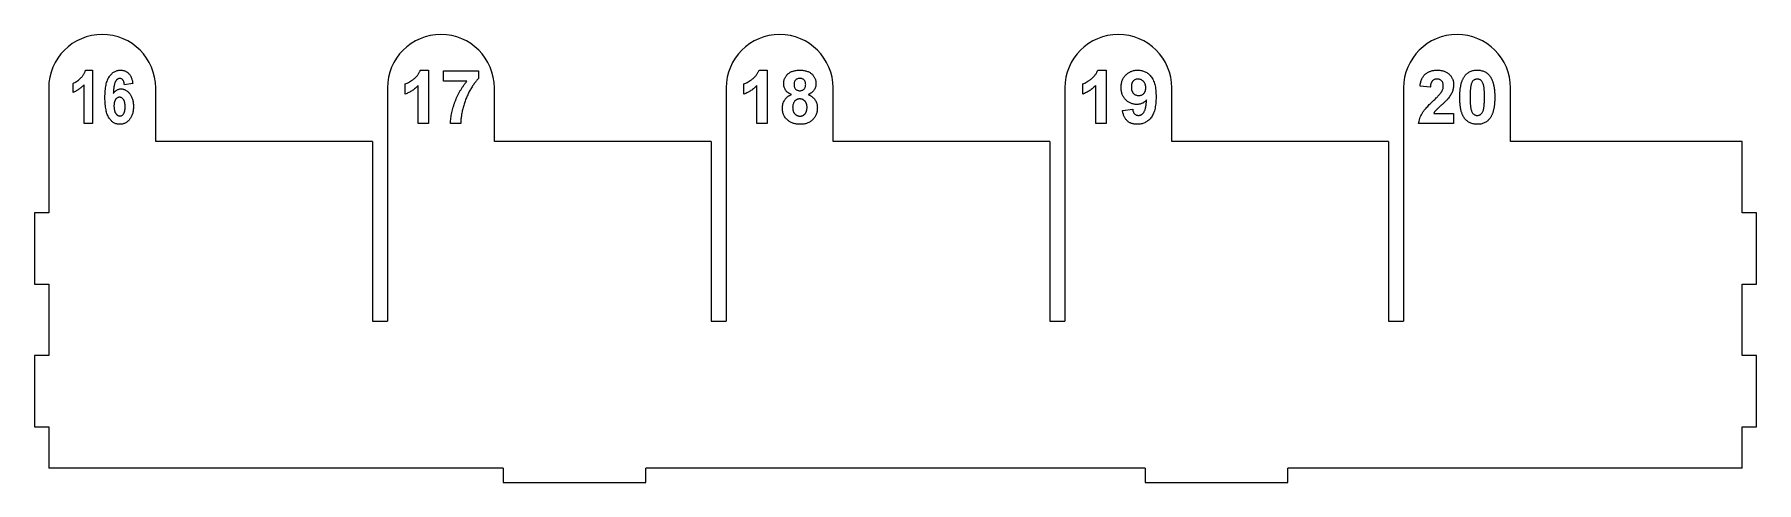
# Model space of a CAD drawing. Header units: millimetres. Extents: x -4 to 479, y 4 to 130.
import ezdxf

# ---------------------------------------------------------------- set-up
doc = ezdxf.new("R2010")
doc.units = ezdxf.units.MM

msp = doc.modelspace()

# ---------------------------------------------------------------- linework, layer by layer
at = {"color": 7, "linetype": 'Continuous', "lineweight": 15}
for p, q in [((6.82, 113.77), (6.82, 116.3)), ((10.35, 120), (12.27, 120)), ((12.27, 120), (12.27, 105)), ((23.57, 116.3), (21.23, 115.91)), ((100, 113.27), (100, 116.15)), ((104.22, 120), (106.54, 120)), ((106.54, 120), (106.54, 105)), ((110.77, 119.81), (120.58, 119.81)), ((110.77, 116.92), (110.77, 119.81)), ((117.31, 116.92), (110.77, 116.92)), ((120.58, 119.81), (120.58, 117.69)), ((195, 113.27), (195, 116.15)), ((199.22, 120), (201.54, 120)), ((201.54, 120), (201.54, 105)), ((290, 113.27), (290, 116.15)), ((294.22, 120), (296.54, 120)), ((296.54, 120), (296.54, 105)), ((0, 115), (0, 80)), ((9.94, 105), (9.94, 115.91)), ((30, 100), (30, 115)), ((95, 115), (95, 49.6)), ((103.65, 105), (103.65, 115.68)), ((125, 100), (125, 115)), ((190, 115), (190, 49.6)), ((198.65, 105), (198.65, 115.68)), ((220, 100), (220, 115)), ((285, 115), (285, 49.6)), ((293.65, 105), (293.65, 115.68)), ((315, 100), (315, 115)), ((380, 115), (380, 49.6)), ((387.5, 115.19), (384.62, 115.47)), ((410, 100), (410, 115)), ((301.15, 108.72), (304.04, 109.04)), ((388.46, 107.88), (394.04, 107.88)), ((394.04, 107.88), (394.04, 105)), ((12.27, 105), (9.94, 105)), ((106.54, 105), (103.65, 105)), ((115.58, 105), (112.69, 105)), ((201.54, 105), (198.65, 105)), ((296.54, 105), (293.65, 105)), ((394.04, 105), (384.23, 105)), ((90.8, 100), (30, 100)), ((90.8, 100), (90.8, 49.6)), ((185.8, 100), (125, 100)), ((185.8, 100), (185.8, 49.6)), ((280.8, 100), (220, 100)), ((280.8, 100), (280.8, 49.6)), ((375.8, 100), (315, 100)), ((375.8, 100), (375.8, 49.6)), ((475, 100), (410, 100)), ((475, 80), (475, 100)), ((-4, 80), (-4, 60)), ((0, 80), (-4, 80)), ((479, 80), (475, 80)), ((479, 60), (479, 80)), ((-4, 60), (0, 60)), ((0, 60), (0, 40)), ((475, 60), (479, 60)), ((475, 40), (475, 60)), ((90.8, 49.6), (95, 49.6)), ((185.8, 49.6), (190, 49.6)), ((280.8, 49.6), (285, 49.6)), ((375.8, 49.6), (380, 49.6)), ((-4, 40), (-4, 20)), ((0, 40), (-4, 40)), ((479, 40), (475, 40)), ((479, 20), (479, 40)), ((-4, 20), (0, 20)), ((0, 20), (0, 8.4)), ((475, 20), (479, 20)), ((475, 8.4), (475, 20)), ((127.5, 8.4), (0, 8.4)), ((127.5, 8.4), (127.5, 4.4)), ((167.5, 4.4), (167.5, 8.4)), ((307.5, 8.4), (167.5, 8.4)), ((307.5, 8.4), (307.5, 4.4)), ((475, 8.4), (347.5, 8.4)), ((347.5, 4.4), (347.5, 8.4)), ((127.5, 4.4), (167.5, 4.4)), ((307.5, 4.4), (347.5, 4.4))]:
    msp.add_line(p, q, dxfattribs=at)
for centre in [(15, 115), (110, 115), (205, 115), (300, 115), (395, 115)]:
    msp.add_arc(centre, 15, 0, 180, dxfattribs=at)
for points, knots in [([(6.82, 116.3), (6.99, 116.37), (7.34, 116.53), (7.85, 116.84), (8.37, 117.23), (8.79, 117.61), (9.13, 117.94), (9.37, 118.2), (9.58, 118.48), (9.78, 118.77), (9.95, 119.06), (10.11, 119.36), (10.24, 119.68), (10.32, 119.89), (10.35, 120)], [0, 0, 0, 0, 0.1046726, 0.2179224, 0.3405185, 0.4735651, 0.5421968, 0.6097032, 0.6755754, 0.741602, 0.8061045, 0.870958, 0.9351363, 1, 1, 1, 1]), ([(15.78, 112.32), (15.78, 112.65), (15.79, 113.28), (15.85, 114.2), (15.94, 115.04), (16.07, 115.82), (16.24, 116.52), (16.45, 117.15), (16.7, 117.71), (16.99, 118.2), (17.31, 118.62), (17.65, 118.99), (18.02, 119.31), (18.4, 119.56), (18.81, 119.76), (19.24, 119.9), (19.7, 119.99), (20.01, 120), (20.17, 120)], [0, 0, 0, 0, 0.099772, 0.192631, 0.278482, 0.35785, 0.430434, 0.497712, 0.559453, 0.616322, 0.669711, 0.72004, 0.768296, 0.815007, 0.86045, 0.905822, 0.952197, 1, 1, 1, 1]), ([(19.95, 117.66), (19.89, 117.66), (19.77, 117.66), (19.6, 117.61), (19.43, 117.55), (19.27, 117.46), (19.12, 117.34), (18.98, 117.19), (18.85, 117.02), (18.72, 116.82), (18.6, 116.59), (18.5, 116.3), (18.41, 115.96), (18.33, 115.56), (18.26, 115.11), (18.2, 114.61), (18.15, 114.06), (18.13, 113.67), (18.12, 113.47)], [0, 0, 0, 0, 0.0360511, 0.0710986, 0.1064207, 0.1430193, 0.1811983, 0.2212909, 0.2642303, 0.3105667, 0.3629138, 0.4238531, 0.4946996, 0.5750469, 0.6657538, 0.7670801, 0.8784619, 1, 1, 1, 1]), ([(21.23, 115.91), (21.22, 116.05), (21.19, 116.31), (21.11, 116.66), (20.99, 116.97), (20.85, 117.22), (20.67, 117.42), (20.46, 117.56), (20.21, 117.65), (20.04, 117.66), (19.95, 117.66)], [0, 0, 0, 0, 0.171655, 0.323282, 0.456935, 0.574966, 0.682895, 0.785667, 0.888509, 1, 1, 1, 1]), ([(20.17, 120), (20.27, 120), (20.49, 119.99), (20.8, 119.95), (21.1, 119.88), (21.39, 119.78), (21.67, 119.64), (21.93, 119.49), (22.18, 119.3), (22.41, 119.08), (22.63, 118.84), (22.83, 118.56), (23.01, 118.26), (23.16, 117.92), (23.3, 117.56), (23.41, 117.16), (23.51, 116.74), (23.55, 116.45), (23.57, 116.3)], [0, 0, 0, 0, 0.058659, 0.115582, 0.170707, 0.225262, 0.279884, 0.334919, 0.390447, 0.447803, 0.506743, 0.567538, 0.630844, 0.696745, 0.766415, 0.839905, 0.917894, 1, 1, 1, 1]), ([(100, 116.15), (100.19, 116.23), (100.59, 116.38), (101.19, 116.7), (101.81, 117.09), (102.33, 117.48), (102.74, 117.83), (103.03, 118.11), (103.3, 118.39), (103.53, 118.69), (103.74, 119), (103.93, 119.32), (104.1, 119.65), (104.18, 119.88), (104.22, 120)], [0, 0, 0, 0, 0.104473, 0.218653, 0.342856, 0.479269, 0.549541, 0.617424, 0.683535, 0.748597, 0.812176, 0.874869, 0.937429, 1, 1, 1, 1]), ([(112.69, 105), (112.7, 105.26), (112.72, 105.77), (112.79, 106.54), (112.91, 107.32), (113.05, 108.09), (113.24, 108.88), (113.45, 109.66), (113.71, 110.45), (114, 111.24), (114.32, 112.02), (114.67, 112.79), (115.04, 113.53), (115.44, 114.25), (115.87, 114.95), (116.32, 115.63), (116.8, 116.29), (117.14, 116.71), (117.31, 116.92)], [0, 0, 0, 0, 0.058953, 0.118561, 0.178523, 0.239353, 0.301026, 0.363774, 0.427383, 0.492334, 0.557476, 0.62196, 0.685889, 0.749255, 0.812267, 0.875036, 0.937534, 1, 1, 1, 1]), ([(120.58, 117.69), (120.47, 117.59), (120.26, 117.37), (119.96, 117.02), (119.66, 116.64), (119.35, 116.23), (119.04, 115.79), (118.74, 115.31), (118.43, 114.79), (118.01, 114.07), (117.52, 113.13), (117.01, 111.95), (116.57, 110.74), (116.27, 109.71), (116.07, 108.89), (115.93, 108.28), (115.82, 107.7), (115.73, 107.12), (115.66, 106.57), (115.61, 106.03), (115.58, 105.51), (115.58, 105.17), (115.58, 105)], [0, 0, 0, 0, 0.031427, 0.064605, 0.099439, 0.136456, 0.175352, 0.216101, 0.258978, 0.304007, 0.395757, 0.487616, 0.579874, 0.672707, 0.718695, 0.763079, 0.805893, 0.847386, 0.8876, 0.926386, 0.963755, 1, 1, 1, 1]), ([(195, 116.15), (195.19, 116.23), (195.59, 116.38), (196.19, 116.7), (196.81, 117.09), (197.33, 117.48), (197.74, 117.83), (198.03, 118.11), (198.3, 118.39), (198.53, 118.69), (198.74, 119), (198.93, 119.32), (199.1, 119.65), (199.18, 119.88), (199.22, 120)], [0, 0, 0, 0, 0.104473, 0.218653, 0.342856, 0.479269, 0.549541, 0.617424, 0.683535, 0.748597, 0.812176, 0.874869, 0.937429, 1, 1, 1, 1]), ([(206.15, 116.2), (206.16, 116.34), (206.16, 116.6), (206.22, 116.99), (206.31, 117.36), (206.44, 117.71), (206.61, 118.04), (206.81, 118.36), (207.05, 118.66), (207.33, 118.93), (207.64, 119.18), (207.98, 119.4), (208.35, 119.59), (208.76, 119.74), (209.19, 119.86), (209.66, 119.94), (210.16, 119.99), (210.5, 120), (210.67, 120)], [0, 0, 0, 0, 0.060588, 0.118973, 0.175831, 0.232135, 0.287686, 0.343567, 0.400777, 0.459546, 0.51958, 0.580726, 0.642741, 0.707504, 0.775327, 0.846028, 0.920907, 1, 1, 1, 1]), ([(208.32, 113.16), (208.23, 113.19), (208.05, 113.27), (207.79, 113.4), (207.56, 113.55), (207.34, 113.7), (207.14, 113.86), (206.96, 114.04), (206.8, 114.23), (206.62, 114.49), (206.43, 114.83), (206.27, 115.27), (206.17, 115.73), (206.16, 116.04), (206.15, 116.2)], [0, 0, 0, 0, 0.074845, 0.146911, 0.216512, 0.282333, 0.34654, 0.409365, 0.470779, 0.530736, 0.648995, 0.764529, 0.880748, 1, 1, 1, 1]), ([(210.69, 117.69), (210.57, 117.69), (210.34, 117.68), (210.01, 117.59), (209.72, 117.44), (209.48, 117.23), (209.28, 116.97), (209.14, 116.68), (209.05, 116.34), (209.04, 116.1), (209.04, 115.98)], [0, 0, 0, 0, 0.13476, 0.257747, 0.376379, 0.495459, 0.614324, 0.734951, 0.86198, 1, 1, 1, 1]), ([(209.04, 115.98), (209.04, 115.85), (209.05, 115.6), (209.14, 115.25), (209.28, 114.94), (209.47, 114.68), (209.71, 114.48), (210, 114.33), (210.32, 114.25), (210.55, 114.24), (210.66, 114.23)], [0, 0, 0, 0, 0.144102, 0.275997, 0.397647, 0.516215, 0.632499, 0.749124, 0.869144, 1, 1, 1, 1]), ([(210.66, 114.23), (210.78, 114.24), (211.01, 114.25), (211.34, 114.34), (211.62, 114.48), (211.87, 114.69), (212.07, 114.95), (212.21, 115.26), (212.3, 115.61), (212.3, 115.85), (212.31, 115.99)], [0, 0, 0, 0, 0.131009, 0.252583, 0.368363, 0.485362, 0.603738, 0.725976, 0.85584, 1, 1, 1, 1]), ([(210.67, 120), (210.85, 120), (211.19, 119.99), (211.68, 119.94), (212.14, 119.86), (212.58, 119.74), (212.98, 119.59), (213.35, 119.41), (213.7, 119.18), (214.01, 118.93), (214.29, 118.66), (214.53, 118.36), (214.74, 118.04), (214.9, 117.71), (215.03, 117.36), (215.12, 116.99), (215.18, 116.6), (215.19, 116.34), (215.19, 116.2)], [0, 0, 0, 0, 0.078715, 0.152764, 0.223531, 0.290545, 0.355368, 0.417847, 0.478669, 0.539111, 0.598255, 0.655802, 0.71198, 0.767583, 0.82394, 0.880851, 0.939356, 1, 1, 1, 1]), ([(212.31, 115.99), (212.3, 116.11), (212.3, 116.35), (212.21, 116.68), (212.07, 116.98), (211.87, 117.23), (211.63, 117.44), (211.35, 117.59), (211.03, 117.68), (210.81, 117.69), (210.69, 117.69)], [0, 0, 0, 0, 0.140007, 0.267766, 0.389639, 0.510214, 0.628546, 0.746348, 0.867824, 1, 1, 1, 1]), ([(215.19, 116.2), (215.19, 116.04), (215.17, 115.71), (215.06, 115.23), (214.88, 114.78), (214.63, 114.37), (214.31, 113.99), (213.93, 113.66), (213.49, 113.37), (213.17, 113.23), (213, 113.16)], [0, 0, 0, 0, 0.125211, 0.24639, 0.365556, 0.487097, 0.609911, 0.734683, 0.864055, 1, 1, 1, 1]), ([(290, 116.15), (290.19, 116.23), (290.59, 116.38), (291.19, 116.7), (291.81, 117.09), (292.33, 117.48), (292.74, 117.83), (293.03, 118.11), (293.3, 118.39), (293.53, 118.69), (293.74, 119), (293.93, 119.32), (294.1, 119.65), (294.18, 119.88), (294.22, 120)], [0, 0, 0, 0, 0.104473, 0.218653, 0.342856, 0.479269, 0.549541, 0.617424, 0.683535, 0.748597, 0.812176, 0.874869, 0.937429, 1, 1, 1, 1]), ([(300.77, 115.12), (300.77, 115.3), (300.78, 115.65), (300.85, 116.16), (300.95, 116.64), (301.09, 117.1), (301.28, 117.53), (301.51, 117.94), (301.78, 118.32), (302.09, 118.66), (302.43, 118.98), (302.8, 119.25), (303.19, 119.48), (303.6, 119.67), (304.04, 119.82), (304.5, 119.92), (304.98, 119.99), (305.31, 120), (305.48, 120)], [0, 0, 0, 0, 0.0702401, 0.137781, 0.2022781, 0.2652494, 0.3267062, 0.3874493, 0.4479539, 0.5093841, 0.5704959, 0.630509, 0.6895452, 0.7490025, 0.8093527, 0.8708551, 0.9340937, 1, 1, 1, 1]), ([(305.54, 117.5), (305.41, 117.49), (305.16, 117.48), (304.79, 117.38), (304.47, 117.21), (304.23, 117.02), (304.06, 116.83), (303.95, 116.66), (303.86, 116.48), (303.78, 116.27), (303.72, 116.04), (303.68, 115.8), (303.66, 115.53), (303.66, 115.34), (303.65, 115.24)], [0, 0, 0, 0, 0.116432, 0.226623, 0.334817, 0.444791, 0.501477, 0.560592, 0.621726, 0.686881, 0.757556, 0.832367, 0.913624, 1, 1, 1, 1]), ([(305.48, 120), (305.66, 119.99), (306.02, 119.99), (306.54, 119.9), (307.04, 119.76), (307.52, 119.57), (307.96, 119.32), (308.39, 119.02), (308.78, 118.66), (309.16, 118.25), (309.5, 117.78), (309.79, 117.23), (310.03, 116.61), (310.23, 115.92), (310.39, 115.16), (310.5, 114.34), (310.57, 113.44), (310.57, 112.82), (310.58, 112.49)], [0, 0, 0, 0, 0.053428, 0.104767, 0.15499, 0.204591, 0.2542, 0.304645, 0.356754, 0.410519, 0.467065, 0.527275, 0.59174, 0.661417, 0.736574, 0.817931, 0.905566, 1, 1, 1, 1]), ([(307.69, 115.05), (307.69, 115.14), (307.69, 115.33), (307.65, 115.59), (307.6, 115.84), (307.54, 116.08), (307.44, 116.3), (307.33, 116.5), (307.2, 116.69), (306.99, 116.91), (306.72, 117.15), (306.35, 117.35), (305.95, 117.48), (305.68, 117.49), (305.54, 117.5)], [0, 0, 0, 0, 0.078126, 0.151839, 0.221479, 0.288322, 0.353512, 0.416424, 0.478916, 0.541174, 0.661362, 0.77505, 0.886066, 1, 1, 1, 1]), ([(384.62, 115.47), (384.64, 115.67), (384.68, 116.05), (384.8, 116.59), (384.94, 117.09), (385.12, 117.55), (385.32, 117.96), (385.57, 118.34), (385.85, 118.66), (386.16, 118.95), (386.5, 119.2), (386.86, 119.41), (387.24, 119.59), (387.64, 119.74), (388.06, 119.86), (388.5, 119.94), (388.96, 119.99), (389.27, 120), (389.44, 120)], [0, 0, 0, 0, 0.079436, 0.154013, 0.224141, 0.289934, 0.352732, 0.412726, 0.470303, 0.527169, 0.583502, 0.639948, 0.696585, 0.753727, 0.812707, 0.872963, 0.935035, 1, 1, 1, 1]), ([(389.37, 117.5), (389.24, 117.49), (388.99, 117.48), (388.63, 117.38), (388.32, 117.21), (388.09, 117.01), (387.94, 116.82), (387.84, 116.65), (387.75, 116.46), (387.67, 116.25), (387.61, 116.02), (387.56, 115.76), (387.52, 115.49), (387.51, 115.29), (387.5, 115.19)], [0, 0, 0, 0, 0.116899, 0.225824, 0.330086, 0.435451, 0.490307, 0.548244, 0.610767, 0.677675, 0.749189, 0.826859, 0.910112, 1, 1, 1, 1]), ([(391.15, 115.53), (391.15, 115.68), (391.14, 115.96), (391.05, 116.36), (390.9, 116.71), (390.69, 117), (390.43, 117.22), (390.12, 117.39), (389.76, 117.48), (389.51, 117.49), (389.37, 117.5)], [0, 0, 0, 0, 0.14914, 0.282162, 0.404656, 0.52111, 0.634416, 0.748796, 0.868711, 1, 1, 1, 1]), ([(389.44, 120), (389.61, 120), (389.95, 119.99), (390.45, 119.94), (390.91, 119.84), (391.35, 119.72), (391.76, 119.55), (392.14, 119.35), (392.49, 119.11), (392.81, 118.83), (393.1, 118.54), (393.35, 118.22), (393.56, 117.88), (393.74, 117.52), (393.87, 117.14), (393.97, 116.75), (394.03, 116.34), (394.04, 116.06), (394.04, 115.92)], [0, 0, 0, 0, 0.075672, 0.147381, 0.216085, 0.281698, 0.34546, 0.407486, 0.468731, 0.529782, 0.590033, 0.648548, 0.705954, 0.763102, 0.820289, 0.878479, 0.938226, 1, 1, 1, 1]), ([(395.77, 112.43), (395.77, 112.6), (395.77, 112.94), (395.79, 113.44), (395.82, 113.91), (395.86, 114.38), (395.91, 114.82), (395.97, 115.24), (396.05, 115.65), (396.14, 116.04), (396.23, 116.41), (396.35, 116.76), (396.46, 117.09), (396.6, 117.4), (396.74, 117.7), (396.9, 117.98), (397.07, 118.24), (397.19, 118.4), (397.25, 118.48)], [0, 0, 0, 0, 0.081529, 0.159787, 0.235743, 0.308564, 0.379174, 0.446742, 0.511904, 0.574573, 0.634354, 0.692516, 0.748439, 0.802149, 0.853871, 0.90396, 0.952602, 1, 1, 1, 1]), ([(397.25, 118.48), (397.36, 118.6), (397.56, 118.84), (397.92, 119.15), (398.3, 119.41), (398.72, 119.63), (399.17, 119.8), (399.64, 119.91), (400.15, 119.99), (400.5, 120), (400.67, 120)], [0, 0, 0, 0, 0.123958, 0.2447, 0.363941, 0.484152, 0.605999, 0.731306, 0.862758, 1, 1, 1, 1]), ([(398.98, 116.03), (398.95, 115.93), (398.89, 115.72), (398.83, 115.38), (398.78, 115), (398.73, 114.57), (398.7, 114.09), (398.67, 113.57), (398.66, 113), (398.66, 112.6), (398.65, 112.4)], [0, 0, 0, 0, 0.082373, 0.177042, 0.283337, 0.401576, 0.532699, 0.675937, 0.831413, 1, 1, 1, 1]), ([(400.67, 117.5), (400.58, 117.5), (400.4, 117.49), (400.14, 117.43), (399.89, 117.32), (399.65, 117.18), (399.44, 116.99), (399.25, 116.72), (399.1, 116.4), (399.02, 116.16), (398.98, 116.03)], [0, 0, 0, 0, 0.112424, 0.222385, 0.330122, 0.441243, 0.558075, 0.686949, 0.834033, 1, 1, 1, 1]), ([(400.67, 120), (400.85, 120), (401.2, 119.99), (401.71, 119.91), (402.18, 119.79), (402.63, 119.63), (403.05, 119.41), (403.43, 119.14), (403.79, 118.82), (404, 118.58), (404.1, 118.46)], [0, 0, 0, 0, 0.1373231, 0.2673523, 0.3929646, 0.5149204, 0.6341998, 0.7543524, 0.8755755, 1, 1, 1, 1]), ([(402.69, 112.4), (402.69, 112.6), (402.69, 112.99), (402.68, 113.56), (402.66, 114.07), (402.62, 114.53), (402.59, 114.95), (402.53, 115.31), (402.48, 115.62), (402.39, 115.96), (402.27, 116.32), (402.1, 116.69), (401.91, 116.97), (401.69, 117.18), (401.45, 117.32), (401.21, 117.43), (400.95, 117.49), (400.76, 117.5), (400.67, 117.5)], [0, 0, 0, 0, 0.100697, 0.193034, 0.277511, 0.35372, 0.421648, 0.48196, 0.534145, 0.579041, 0.655378, 0.720508, 0.776233, 0.824061, 0.868169, 0.910885, 0.954949, 1, 1, 1, 1]), ([(404.1, 118.46), (404.16, 118.38), (404.29, 118.22), (404.45, 117.96), (404.61, 117.69), (404.75, 117.39), (404.88, 117.08), (405.01, 116.75), (405.11, 116.4), (405.22, 116.03), (405.3, 115.64), (405.37, 115.23), (405.44, 114.8), (405.49, 114.36), (405.53, 113.89), (405.55, 113.41), (405.57, 112.91), (405.58, 112.57), (405.58, 112.4)], [0, 0, 0, 0, 0.0466726, 0.0952506, 0.1448623, 0.1963098, 0.249763, 0.3057748, 0.3632671, 0.4235484, 0.4860327, 0.5514872, 0.6194342, 0.689951, 0.7631478, 0.8390038, 0.9181046, 1, 1, 1, 1]), ([(9.94, 115.91), (9.82, 115.79), (9.6, 115.55), (9.24, 115.22), (8.87, 114.92), (8.48, 114.64), (8.09, 114.38), (7.68, 114.15), (7.26, 113.94), (6.96, 113.83), (6.82, 113.77)], [0, 0, 0, 0, 0.129185, 0.256204, 0.382043, 0.505384, 0.629957, 0.752849, 0.876291, 1, 1, 1, 1]), ([(19.93, 104.81), (19.78, 104.81), (19.49, 104.82), (19.07, 104.91), (18.66, 105.04), (18.28, 105.24), (17.92, 105.48), (17.57, 105.78), (17.25, 106.14), (16.94, 106.55), (16.66, 107.03), (16.43, 107.57), (16.22, 108.19), (16.06, 108.88), (15.93, 109.64), (15.84, 110.47), (15.79, 111.37), (15.78, 111.99), (15.78, 112.32)], [0, 0, 0, 0, 0.045931, 0.090695, 0.134688, 0.179249, 0.224897, 0.272723, 0.322746, 0.375974, 0.433192, 0.495059, 0.56281, 0.636471, 0.716912, 0.804026, 0.89843, 1, 1, 1, 1]), ([(18.12, 113.47), (18.19, 113.57), (18.33, 113.76), (18.56, 114.02), (18.81, 114.24), (19.07, 114.42), (19.35, 114.57), (19.63, 114.67), (19.94, 114.73), (20.15, 114.74), (20.25, 114.74)], [0, 0, 0, 0, 0.14344, 0.278065, 0.404499, 0.525953, 0.643551, 0.760491, 0.878819, 1, 1, 1, 1]), ([(19.86, 112.4), (19.76, 112.39), (19.55, 112.38), (19.25, 112.26), (18.98, 112.06), (18.79, 111.83), (18.65, 111.62), (18.56, 111.44), (18.48, 111.23), (18.42, 111.01), (18.37, 110.77), (18.34, 110.51), (18.31, 110.23), (18.31, 110.04), (18.31, 109.94)], [0, 0, 0, 0, 0.0967458, 0.1930146, 0.2933185, 0.4046645, 0.4652106, 0.5283266, 0.5947301, 0.6652959, 0.7411344, 0.821902, 0.9077748, 1, 1, 1, 1]), ([(21.43, 109.7), (21.43, 109.81), (21.43, 110.03), (21.4, 110.35), (21.37, 110.64), (21.32, 110.91), (21.26, 111.16), (21.18, 111.38), (21.09, 111.58), (20.95, 111.8), (20.76, 112.04), (20.49, 112.25), (20.18, 112.38), (19.97, 112.4), (19.86, 112.4)], [0, 0, 0, 0, 0.098038, 0.189264, 0.273937, 0.352217, 0.425452, 0.492157, 0.554811, 0.613352, 0.719583, 0.816382, 0.907403, 1, 1, 1, 1]), ([(20.25, 114.74), (20.37, 114.74), (20.6, 114.73), (20.94, 114.67), (21.26, 114.56), (21.58, 114.41), (21.88, 114.22), (22.18, 113.99), (22.45, 113.71), (22.72, 113.4), (22.97, 113.06), (23.18, 112.68), (23.36, 112.27), (23.51, 111.84), (23.62, 111.38), (23.71, 110.89), (23.76, 110.38), (23.76, 110.03), (23.77, 109.85)], [0, 0, 0, 0, 0.052027, 0.103403, 0.154252, 0.206014, 0.259611, 0.314745, 0.37337, 0.435081, 0.498783, 0.563646, 0.629694, 0.697689, 0.768507, 0.841971, 0.919342, 1, 1, 1, 1]), ([(103.65, 115.68), (103.52, 115.55), (103.26, 115.28), (102.85, 114.91), (102.42, 114.57), (101.97, 114.26), (101.5, 113.97), (101.02, 113.71), (100.52, 113.47), (100.17, 113.34), (100, 113.27)], [0, 0, 0, 0, 0.126571, 0.251425, 0.376425, 0.500093, 0.624181, 0.748133, 0.873869, 1, 1, 1, 1]), ([(198.65, 115.68), (198.52, 115.55), (198.26, 115.28), (197.85, 114.91), (197.42, 114.57), (196.97, 114.26), (196.5, 113.97), (196.02, 113.71), (195.52, 113.47), (195.17, 113.34), (195, 113.27)], [0, 0, 0, 0, 0.126571, 0.251425, 0.376425, 0.500093, 0.624181, 0.748133, 0.873869, 1, 1, 1, 1]), ([(205.77, 109.35), (205.78, 109.55), (205.79, 109.95), (205.91, 110.52), (206.1, 111.07), (206.33, 111.51), (206.54, 111.84), (206.73, 112.07), (206.94, 112.29), (207.17, 112.49), (207.43, 112.68), (207.71, 112.85), (208, 113.02), (208.21, 113.11), (208.32, 113.16)], [0, 0, 0, 0, 0.122228, 0.241582, 0.360421, 0.480261, 0.541082, 0.601977, 0.664277, 0.727556, 0.791866, 0.858859, 0.928323, 1, 1, 1, 1]), ([(210.67, 111.92), (210.58, 111.92), (210.43, 111.92), (210.19, 111.88), (209.98, 111.83), (209.78, 111.75), (209.6, 111.64), (209.43, 111.52), (209.28, 111.37), (209.11, 111.14), (208.93, 110.84), (208.77, 110.45), (208.67, 110.04), (208.66, 109.77), (208.65, 109.63)], [0, 0, 0, 0, 0.0720366, 0.1394179, 0.2039091, 0.2661526, 0.326665, 0.387387, 0.4488149, 0.5113053, 0.6368086, 0.7577093, 0.8785941, 1, 1, 1, 1]), ([(212.69, 109.59), (212.69, 109.68), (212.69, 109.85), (212.66, 110.09), (212.61, 110.32), (212.55, 110.54), (212.47, 110.75), (212.37, 110.94), (212.26, 111.12), (212.12, 111.28), (211.98, 111.43), (211.82, 111.57), (211.65, 111.68), (211.47, 111.77), (211.28, 111.84), (211.09, 111.89), (210.88, 111.92), (210.74, 111.92), (210.67, 111.92)], [0, 0, 0, 0, 0.0738108, 0.144537, 0.2126155, 0.2785357, 0.3420292, 0.4033506, 0.465453, 0.5271233, 0.5878771, 0.6464342, 0.7046818, 0.7621222, 0.8195102, 0.877816, 0.9374626, 1, 1, 1, 1]), ([(213, 113.16), (213.11, 113.11), (213.31, 113.03), (213.6, 112.88), (213.86, 112.72), (214.12, 112.54), (214.34, 112.35), (214.55, 112.15), (214.75, 111.93), (214.92, 111.69), (215.08, 111.45), (215.21, 111.2), (215.32, 110.93), (215.42, 110.66), (215.49, 110.38), (215.54, 110.09), (215.57, 109.78), (215.58, 109.58), (215.58, 109.48)], [0, 0, 0, 0, 0.069665, 0.136701, 0.201986, 0.265487, 0.327798, 0.389, 0.449413, 0.510371, 0.570399, 0.630715, 0.690004, 0.750294, 0.810528, 0.872287, 0.935378, 1, 1, 1, 1]), ([(293.65, 115.68), (293.52, 115.55), (293.26, 115.28), (292.85, 114.91), (292.42, 114.57), (291.97, 114.26), (291.5, 113.97), (291.02, 113.71), (290.52, 113.47), (290.17, 113.34), (290, 113.27)], [0, 0, 0, 0, 0.1265709, 0.2514247, 0.376425, 0.5000935, 0.6241807, 0.7481334, 0.873869, 1, 1, 1, 1]), ([(305.17, 110.38), (305.02, 110.39), (304.73, 110.4), (304.3, 110.46), (303.89, 110.56), (303.49, 110.7), (303.11, 110.89), (302.75, 111.12), (302.4, 111.39), (302.06, 111.69), (301.76, 112.03), (301.5, 112.4), (301.27, 112.79), (301.09, 113.21), (300.94, 113.65), (300.84, 114.12), (300.78, 114.61), (300.77, 114.95), (300.77, 115.12)], [0, 0, 0, 0, 0.061267, 0.120966, 0.179327, 0.2378, 0.296262, 0.355881, 0.416749, 0.479507, 0.542914, 0.6052, 0.667681, 0.730875, 0.794728, 0.860384, 0.928751, 1, 1, 1, 1]), ([(303.65, 115.24), (303.66, 115.15), (303.66, 114.96), (303.69, 114.68), (303.73, 114.43), (303.8, 114.19), (303.88, 113.98), (303.97, 113.78), (304.1, 113.61), (304.28, 113.4), (304.54, 113.2), (304.89, 113.02), (305.28, 112.9), (305.55, 112.89), (305.69, 112.88)], [0, 0, 0, 0, 0.083344, 0.161075, 0.234446, 0.302518, 0.367088, 0.429054, 0.488247, 0.546063, 0.658507, 0.768377, 0.881404, 1, 1, 1, 1]), ([(307.92, 111.63), (307.83, 111.53), (307.65, 111.34), (307.35, 111.08), (307.02, 110.87), (306.69, 110.69), (306.33, 110.55), (305.96, 110.46), (305.57, 110.39), (305.31, 110.39), (305.17, 110.38)], [0, 0, 0, 0, 0.1301901, 0.2566886, 0.3796569, 0.5012234, 0.6223956, 0.7448946, 0.8707157, 1, 1, 1, 1]), ([(310.58, 112.49), (310.57, 112.17), (310.56, 111.53), (310.49, 110.62), (310.38, 109.78), (310.22, 109), (310.02, 108.3), (309.76, 107.67), (309.46, 107.1), (309.11, 106.61), (308.73, 106.19), (308.32, 105.82), (307.87, 105.51), (307.41, 105.25), (306.91, 105.05), (306.38, 104.91), (305.83, 104.82), (305.45, 104.81), (305.26, 104.81)], [0, 0, 0, 0, 0.092968, 0.179619, 0.259931, 0.334293, 0.403359, 0.467487, 0.527508, 0.583974, 0.637909, 0.690049, 0.740832, 0.791076, 0.841481, 0.892708, 0.945369, 1, 1, 1, 1]), ([(305.66, 107.31), (305.74, 107.31), (305.88, 107.31), (306.08, 107.36), (306.28, 107.42), (306.47, 107.52), (306.65, 107.64), (306.83, 107.79), (306.99, 107.96), (307.15, 108.16), (307.3, 108.41), (307.43, 108.71), (307.55, 109.06), (307.65, 109.47), (307.74, 109.93), (307.82, 110.45), (307.88, 111.02), (307.91, 111.42), (307.92, 111.63)], [0, 0, 0, 0, 0.0397939, 0.0786441, 0.1175749, 0.1568659, 0.1972186, 0.2389184, 0.2836471, 0.330666, 0.3828731, 0.4434977, 0.5126903, 0.590594, 0.6783909, 0.7757338, 0.8827034, 1, 1, 1, 1]), ([(305.69, 112.88), (305.83, 112.89), (306.1, 112.9), (306.47, 113.01), (306.82, 113.18), (307.07, 113.38), (307.25, 113.57), (307.37, 113.74), (307.47, 113.92), (307.55, 114.11), (307.62, 114.32), (307.66, 114.55), (307.69, 114.79), (307.69, 114.96), (307.69, 115.05)], [0, 0, 0, 0, 0.122504, 0.239036, 0.352289, 0.469532, 0.52904, 0.589285, 0.650427, 0.714085, 0.780183, 0.84936, 0.922171, 1, 1, 1, 1]), ([(384.23, 105), (384.26, 105.25), (384.33, 105.74), (384.54, 106.46), (384.81, 107.16), (385.11, 107.73), (385.4, 108.19), (385.67, 108.57), (385.99, 108.97), (386.36, 109.4), (386.77, 109.86), (387.23, 110.34), (387.74, 110.85), (388.1, 111.2), (388.29, 111.38)], [0, 0, 0, 0, 0.096357, 0.192661, 0.289455, 0.388479, 0.441921, 0.501521, 0.567883, 0.640892, 0.720371, 0.806637, 0.900016, 1, 1, 1, 1]), ([(388.29, 111.38), (388.44, 111.52), (388.72, 111.79), (389.12, 112.18), (389.47, 112.54), (389.79, 112.86), (390.05, 113.14), (390.27, 113.39), (390.44, 113.6), (390.54, 113.74), (390.58, 113.8)], [0, 0, 0, 0, 0.1850901, 0.352357, 0.5030795, 0.6372795, 0.7524733, 0.8518858, 0.9343394, 1, 1, 1, 1]), ([(392.58, 112.16), (392.54, 112.1), (392.44, 111.98), (392.27, 111.79), (392.08, 111.58), (391.87, 111.35), (391.62, 111.11), (391.35, 110.85), (391.05, 110.58), (390.73, 110.29), (390.42, 110), (390.13, 109.74), (389.86, 109.5), (389.64, 109.28), (389.44, 109.09), (389.28, 108.93), (389.14, 108.79), (388.95, 108.58), (388.71, 108.29), (388.54, 108.02), (388.46, 107.88)], [0, 0, 0, 0, 0.0369753, 0.0791926, 0.1267009, 0.1791841, 0.2373686, 0.3005585, 0.3691531, 0.4431124, 0.5160184, 0.5824732, 0.6421368, 0.6946199, 0.7406794, 0.779589, 0.8120738, 0.8378141, 0.9225649, 1, 1, 1, 1]), ([(390.58, 113.8), (390.67, 113.94), (390.84, 114.22), (391.02, 114.66), (391.13, 115.1), (391.15, 115.39), (391.15, 115.53)], [0, 0, 0, 0, 0.272796, 0.526191, 0.766904, 1, 1, 1, 1]), ([(394.04, 115.92), (394.03, 115.76), (394.03, 115.43), (393.96, 114.95), (393.85, 114.48), (393.69, 114.03), (393.49, 113.57), (393.24, 113.1), (392.94, 112.63), (392.7, 112.32), (392.58, 112.16)], [0, 0, 0, 0, 0.119176, 0.236427, 0.352664, 0.469086, 0.589463, 0.717601, 0.854189, 1, 1, 1, 1]), ([(400.67, 104.81), (400.49, 104.81), (400.14, 104.82), (399.63, 104.9), (399.14, 105.03), (398.68, 105.22), (398.24, 105.45), (397.84, 105.74), (397.46, 106.08), (397.17, 106.41), (396.95, 106.7), (396.8, 106.94), (396.65, 107.19), (396.53, 107.48), (396.4, 107.78), (396.29, 108.1), (396.19, 108.44), (396.1, 108.8), (396.02, 109.19), (395.95, 109.59), (395.9, 110.01), (395.85, 110.46), (395.82, 110.92), (395.79, 111.4), (395.77, 111.91), (395.77, 112.25), (395.77, 112.43)], [0, 0, 0, 0, 0.052409, 0.102698, 0.151428, 0.199593, 0.247225, 0.295496, 0.34477, 0.395913, 0.422466, 0.450208, 0.479008, 0.508969, 0.540574, 0.57368, 0.608385, 0.644555, 0.682462, 0.722219, 0.763823, 0.807353, 0.852522, 0.899675, 0.948823, 1, 1, 1, 1]), ([(398.65, 112.4), (398.66, 112.19), (398.66, 111.8), (398.67, 111.24), (398.69, 110.73), (398.72, 110.26), (398.77, 109.85), (398.81, 109.49), (398.87, 109.17), (398.95, 108.83), (399.08, 108.48), (399.25, 108.12), (399.44, 107.83), (399.66, 107.62), (399.89, 107.48), (400.14, 107.38), (400.4, 107.32), (400.58, 107.31), (400.67, 107.31)], [0, 0, 0, 0, 0.100835, 0.193283, 0.277401, 0.353678, 0.422236, 0.482563, 0.534908, 0.579742, 0.655714, 0.721145, 0.776666, 0.824218, 0.868127, 0.911357, 0.954889, 1, 1, 1, 1]), ([(402.37, 108.78), (402.4, 108.88), (402.45, 109.08), (402.52, 109.42), (402.57, 109.8), (402.61, 110.23), (402.65, 110.71), (402.67, 111.23), (402.69, 111.8), (402.69, 112.19), (402.69, 112.4)], [0, 0, 0, 0, 0.082643, 0.176812, 0.2826379, 0.4012643, 0.5319943, 0.675701, 0.831686, 1, 1, 1, 1]), ([(405.58, 112.4), (405.58, 112.22), (405.57, 111.88), (405.55, 111.39), (405.53, 110.9), (405.49, 110.44), (405.44, 110), (405.37, 109.57), (405.29, 109.16), (405.21, 108.77), (405.11, 108.41), (405, 108.05), (404.88, 107.72), (404.75, 107.4), (404.6, 107.11), (404.45, 106.83), (404.28, 106.57), (404.15, 106.41), (404.09, 106.33)], [0, 0, 0, 0, 0.081774, 0.160286, 0.236029, 0.309118, 0.37953, 0.447377, 0.512357, 0.574749, 0.634941, 0.692941, 0.748708, 0.802702, 0.854279, 0.904229, 0.952735, 1, 1, 1, 1]), ([(18.31, 109.94), (18.31, 109.83), (18.32, 109.62), (18.34, 109.31), (18.38, 109.02), (18.44, 108.75), (18.5, 108.5), (18.59, 108.26), (18.69, 108.05), (18.81, 107.86), (18.94, 107.69), (19.07, 107.55), (19.21, 107.42), (19.35, 107.32), (19.5, 107.24), (19.65, 107.19), (19.81, 107.15), (19.91, 107.15), (19.97, 107.14)], [0, 0, 0, 0, 0.091701, 0.178479, 0.260703, 0.337115, 0.410217, 0.478166, 0.543454, 0.606343, 0.665079, 0.720346, 0.772016, 0.820759, 0.866348, 0.911452, 0.955734, 1, 1, 1, 1]), ([(23.77, 109.85), (23.76, 109.66), (23.76, 109.28), (23.7, 108.74), (23.62, 108.23), (23.5, 107.75), (23.34, 107.3), (23.15, 106.88), (22.93, 106.5), (22.67, 106.15), (22.39, 105.83), (22.09, 105.56), (21.77, 105.32), (21.43, 105.13), (21.08, 104.99), (20.71, 104.88), (20.32, 104.82), (20.06, 104.81), (19.93, 104.81)], [0, 0, 0, 0, 0.081144, 0.157875, 0.230538, 0.300062, 0.366832, 0.431361, 0.494065, 0.555431, 0.614981, 0.672395, 0.72767, 0.781481, 0.834956, 0.88889, 0.943705, 1, 1, 1, 1]), ([(19.97, 107.14), (20.07, 107.15), (20.27, 107.16), (20.55, 107.28), (20.81, 107.48), (20.99, 107.69), (21.11, 107.9), (21.2, 108.09), (21.27, 108.3), (21.33, 108.54), (21.38, 108.79), (21.4, 109.07), (21.43, 109.38), (21.43, 109.59), (21.43, 109.7)], [0, 0, 0, 0, 0.09245, 0.18266, 0.276663, 0.381239, 0.438634, 0.500857, 0.568283, 0.642035, 0.721139, 0.80693, 0.899861, 1, 1, 1, 1]), ([(207.37, 105.88), (207.24, 105.99), (206.99, 106.2), (206.66, 106.57), (206.39, 106.96), (206.16, 107.38), (205.98, 107.83), (205.86, 108.31), (205.78, 108.82), (205.77, 109.17), (205.77, 109.35)], [0, 0, 0, 0, 0.126169, 0.249064, 0.368685, 0.489031, 0.610185, 0.73553, 0.864231, 1, 1, 1, 1]), ([(208.65, 109.63), (208.66, 109.53), (208.66, 109.34), (208.69, 109.07), (208.73, 108.82), (208.8, 108.58), (208.88, 108.35), (208.98, 108.14), (209.1, 107.95), (209.24, 107.78), (209.39, 107.62), (209.55, 107.48), (209.72, 107.37), (209.9, 107.28), (210.09, 107.2), (210.29, 107.16), (210.5, 107.12), (210.64, 107.12), (210.71, 107.12)], [0, 0, 0, 0, 0.07914, 0.153668, 0.224788, 0.293153, 0.358059, 0.421441, 0.482493, 0.54349, 0.603504, 0.660793, 0.71724, 0.772156, 0.827706, 0.883864, 0.940622, 1, 1, 1, 1]), ([(210.71, 107.12), (210.78, 107.12), (210.92, 107.12), (211.12, 107.15), (211.31, 107.2), (211.49, 107.27), (211.67, 107.36), (211.83, 107.47), (211.99, 107.6), (212.13, 107.75), (212.26, 107.92), (212.38, 108.11), (212.48, 108.31), (212.55, 108.54), (212.62, 108.78), (212.66, 109.03), (212.69, 109.31), (212.69, 109.5), (212.69, 109.59)], [0, 0, 0, 0, 0.058895, 0.115007, 0.170669, 0.225469, 0.279613, 0.334167, 0.390886, 0.449148, 0.509012, 0.570138, 0.633673, 0.699604, 0.768316, 0.841558, 0.918424, 1, 1, 1, 1]), ([(215.58, 109.48), (215.57, 109.31), (215.56, 108.98), (215.51, 108.49), (215.4, 108.03), (215.25, 107.6), (215.07, 107.18), (214.84, 106.8), (214.57, 106.43), (214.26, 106.1), (213.92, 105.8), (213.55, 105.53), (213.15, 105.31), (212.72, 105.12), (212.27, 104.98), (211.79, 104.88), (211.28, 104.82), (210.93, 104.81), (210.75, 104.81)], [0, 0, 0, 0, 0.0668545, 0.1313598, 0.1933763, 0.2537275, 0.313354, 0.3725414, 0.4319434, 0.4924424, 0.5529989, 0.613131, 0.6732985, 0.7343813, 0.7972597, 0.8619071, 0.9295701, 1, 1, 1, 1]), ([(305.26, 104.81), (305.12, 104.81), (304.85, 104.82), (304.45, 104.86), (304.07, 104.94), (303.72, 105.05), (303.38, 105.18), (303.06, 105.35), (302.77, 105.55), (302.49, 105.78), (302.24, 106.05), (302.02, 106.34), (301.81, 106.66), (301.63, 107.02), (301.47, 107.4), (301.34, 107.81), (301.23, 108.26), (301.18, 108.56), (301.15, 108.72)], [0, 0, 0, 0, 0.066042, 0.129578, 0.190639, 0.249641, 0.306923, 0.363414, 0.420189, 0.476892, 0.534398, 0.593331, 0.653964, 0.716632, 0.782447, 0.851263, 0.923644, 1, 1, 1, 1]), ([(304.04, 109.04), (304.06, 108.9), (304.09, 108.64), (304.21, 108.28), (304.35, 107.97), (304.54, 107.73), (304.78, 107.54), (305.04, 107.4), (305.34, 107.32), (305.55, 107.31), (305.66, 107.31)], [0, 0, 0, 0, 0.1576428, 0.2979772, 0.4243479, 0.5399023, 0.6512049, 0.7608289, 0.8758863, 1, 1, 1, 1]), ([(400.67, 107.31), (400.77, 107.31), (400.95, 107.32), (401.21, 107.38), (401.46, 107.48), (401.69, 107.63), (401.91, 107.82), (402.09, 108.09), (402.25, 108.41), (402.33, 108.65), (402.37, 108.78)], [0, 0, 0, 0, 0.113638, 0.222386, 0.331252, 0.44131, 0.558128, 0.686986, 0.834053, 1, 1, 1, 1]), ([(404.09, 106.33), (403.99, 106.21), (403.78, 105.97), (403.43, 105.66), (403.04, 105.39), (402.63, 105.18), (402.18, 105.01), (401.7, 104.89), (401.2, 104.82), (400.85, 104.81), (400.67, 104.81)], [0, 0, 0, 0, 0.123954, 0.244691, 0.363928, 0.483447, 0.606014, 0.731315, 0.862763, 1, 1, 1, 1]), ([(210.75, 104.81), (210.59, 104.81), (210.26, 104.82), (209.78, 104.87), (209.33, 104.95), (208.89, 105.07), (208.48, 105.22), (208.09, 105.41), (207.71, 105.62), (207.48, 105.79), (207.37, 105.88)], [0, 0, 0, 0, 0.137825, 0.269593, 0.397834, 0.521619, 0.643406, 0.76291, 0.881166, 1, 1, 1, 1])]:
    msp.add_open_spline(points, degree=3, knots=knots, dxfattribs=at)

doc.saveas('drawing.dxf')
